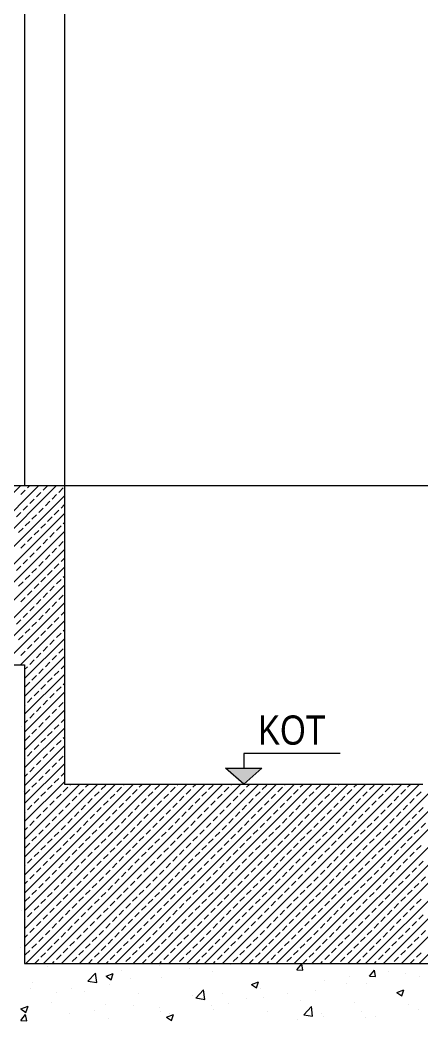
# Model space of a CAD drawing. Header units: millimetres. Extents: x 43168.9 to 43194.6, y -25545.1 to -25543.4.
# Drawn here: x 43182.2127 to 43182.2934, y -25544.8541 to -25544.653 of the extents above; entities that cross this region are included whole.
import ezdxf
from ezdxf.enums import TextEntityAlignment as Align

# ---------------------------------------------------------------- set-up
doc = ezdxf.new("R2010")
doc.units = ezdxf.units.MM
doc.header["$LTSCALE"] = 200
doc.linetypes.add('kesit_$0$HIDDEN2', pattern=[0.1875, 0.125, -0.0625])
for name, color, linetype in [('duv_sgh', 4, 'Continuous'), ('kesit_$0$izd-alt_sgh', 8, 'kesit_$0$HIDDEN2'), ('kolon-b.a_sgh', 6, 'Continuous'), ('tarama-betonarme_sgh', 223, 'Continuous'), ('tarama-zemin_sgh', 197, 'Continuous')]:
    doc.layers.add(name, color=color, linetype=linetype)
doc.styles.add('kesit_$0$text2', font='arial.ttf')

msp = doc.modelspace()

# ---------------------------------------------------------------- hatches: boundary and pattern name
msp.add_hatch(color=256).paths.add_polyline_path([(43182.26131, -25544.80332), (43182.25396, -25544.80332), (43182.25764, -25544.80656)])

# ---------------------------------------------------------------- linework, layer by layer
at = {"color": 0, "linetype": 'ByBlock'}
for p, q in [((43182.27704, -25544.80038), (43182.25764, -25544.80038)), ((43182.25764, -25544.80038), (43182.25764, -25544.80332))]:
    msp.add_line(p, q, dxfattribs=at)
for p, q in [((43182.25396, -25544.80332), (43182.26131, -25544.80332)), ((43182.25764, -25544.80656), (43182.25396, -25544.80332)), ((43182.26131, -25544.80332), (43182.25764, -25544.80656))]:
    msp.add_line(p, q)
at = {"layer": 'duv_sgh'}
for p, q in [((43182.21364, -25543.72656), (43182.21364, -25544.74656)), ((43182.21364, -25543.72656), (43182.21364, -25544.74656)), ((43182.22164, -25543.73456), (43182.22164, -25544.74656))]:
    msp.add_line(p, q, dxfattribs=at)
at = {"layer": 'kesit_$0$izd-alt_sgh'}
msp.add_line((43181.05362, -25544.74656), (43183.01231, -25544.74656), dxfattribs=at)
at = {"layer": 'kolon-b.a_sgh'}
for p, q in [((43181.82564, -25544.74656), (43182.21364, -25544.74656)), ((43182.22164, -25544.74656), (43182.22164, -25544.80656)), ((43181.82564, -25544.78256), (43182.21364, -25544.78256)), ((43182.21364, -25544.78256), (43182.21364, -25544.84256)), ((43182.22164, -25544.80656), (43182.29364, -25544.80656)), ((43182.21364, -25544.84256), (43182.30164, -25544.84256))]:
    msp.add_line(p, q, dxfattribs=at)
at = {"layer": 'tarama-betonarme_sgh'}
for p, q in [((43182.17688, -25544.78256), (43182.21288, -25544.74656)), ((43182.18048, -25544.78256), (43182.21648, -25544.74656)), ((43182.18407, -25544.78256), (43182.22007, -25544.74656)), ((43182.21288, -25544.74836), (43182.21377, -25544.74747)), ((43182.21422, -25544.74702), (43182.21468, -25544.74656)), ((43182.21737, -25544.74747), (43182.21826, -25544.74657)), ((43182.22051, -25544.74792), (43182.22141, -25544.74702)), ((43182.18766, -25544.78256), (43182.22164, -25544.74858)), ((43182.21467, -25544.75016), (43182.21557, -25544.74926)), ((43182.21602, -25544.74881), (43182.21692, -25544.74792)), ((43182.21781, -25544.75061), (43182.21871, -25544.74971)), ((43182.21916, -25544.74926), (43182.22006, -25544.74836)), ((43182.21332, -25544.75151), (43182.21422, -25544.75061)), ((43182.21647, -25544.75196), (43182.21737, -25544.75106)), ((43182.21961, -25544.75241), (43182.22051, -25544.75151)), ((43182.22096, -25544.75106), (43182.22164, -25544.75038)), ((43182.19125, -25544.78256), (43182.22164, -25544.75217)), ((43182.21198, -25544.75285), (43182.21288, -25544.75196)), ((43182.21377, -25544.75465), (43182.21467, -25544.75375)), ((43182.21512, -25544.7533), (43182.21602, -25544.75241)), ((43182.21826, -25544.75375), (43182.21916, -25544.75285)), ((43182.19484, -25544.78256), (43182.22164, -25544.75577)), ((43182.21243, -25544.756), (43182.21332, -25544.7551)), ((43182.21557, -25544.75645), (43182.21647, -25544.75555)), ((43182.21692, -25544.7551), (43182.21781, -25544.7542)), ((43182.22006, -25544.75555), (43182.22096, -25544.75465)), ((43182.22141, -25544.7542), (43182.22164, -25544.75397)), ((43182.21422, -25544.75779), (43182.21512, -25544.7569)), ((43182.21737, -25544.75824), (43182.21826, -25544.75734)), ((43182.21871, -25544.7569), (43182.21961, -25544.756)), ((43182.22051, -25544.75869), (43182.22141, -25544.75779)), ((43182.19844, -25544.78256), (43182.22164, -25544.75936)), ((43182.21288, -25544.75914), (43182.21377, -25544.75824)), ((43182.21602, -25544.75959), (43182.21692, -25544.75869)), ((43182.21916, -25544.76004), (43182.22006, -25544.75914)), ((43182.21332, -25544.76228), (43182.21422, -25544.76139)), ((43182.21467, -25544.76094), (43182.21557, -25544.76004)), ((43182.21647, -25544.76273), (43182.21737, -25544.76183)), ((43182.21781, -25544.76139), (43182.21871, -25544.76049)), ((43182.22096, -25544.76183), (43182.22164, -25544.76115)), ((43182.20203, -25544.78256), (43182.22164, -25544.76295)), ((43182.21198, -25544.76363), (43182.21288, -25544.76273)), ((43182.21512, -25544.76408), (43182.21602, -25544.76318)), ((43182.21826, -25544.76453), (43182.21916, -25544.76363)), ((43182.21961, -25544.76318), (43182.22051, -25544.76228)), ((43182.21243, -25544.76677), (43182.21332, -25544.76588)), ((43182.21377, -25544.76543), (43182.21467, -25544.76453)), ((43182.21692, -25544.76588), (43182.21781, -25544.76498)), ((43182.22006, -25544.76632), (43182.22096, -25544.76543)), ((43182.22141, -25544.76498), (43182.22164, -25544.76475)), ((43182.20562, -25544.78256), (43182.22164, -25544.76654)), ((43182.21422, -25544.76857), (43182.21512, -25544.76767)), ((43182.21557, -25544.76722), (43182.21647, -25544.76632)), ((43182.21871, -25544.76767), (43182.21961, -25544.76677)), ((43182.21288, -25544.76992), (43182.21377, -25544.76902)), ((43182.21602, -25544.77037), (43182.21692, -25544.76947)), ((43182.21737, -25544.76902), (43182.21826, -25544.76812)), ((43182.21916, -25544.77081), (43182.22006, -25544.76992)), ((43182.22051, -25544.76947), (43182.22141, -25544.76857)), ((43182.20921, -25544.78256), (43182.22164, -25544.77013)), ((43182.21467, -25544.77171), (43182.21557, -25544.77081)), ((43182.21781, -25544.77216), (43182.21871, -25544.77126)), ((43182.22096, -25544.77261), (43182.22164, -25544.77193)), ((43182.21198, -25544.77441), (43182.21288, -25544.77351)), ((43182.21281, -25544.78256), (43182.22164, -25544.77373)), ((43182.21332, -25544.77306), (43182.21422, -25544.77216)), ((43182.21512, -25544.77486), (43182.21602, -25544.77396)), ((43182.21647, -25544.77351), (43182.21737, -25544.77261)), ((43182.21961, -25544.77396), (43182.22051, -25544.77306)), ((43182.21377, -25544.7762), (43182.21467, -25544.7753)), ((43182.21692, -25544.77665), (43182.21781, -25544.77575)), ((43182.21826, -25544.7753), (43182.21916, -25544.77441)), ((43182.22141, -25544.77575), (43182.22164, -25544.77552)), ((43182.21243, -25544.77755), (43182.21332, -25544.77665)), ((43182.21364, -25544.78532), (43182.22164, -25544.77732)), ((43182.21557, -25544.778), (43182.21647, -25544.7771)), ((43182.21871, -25544.77845), (43182.21961, -25544.77755)), ((43182.22006, -25544.7771), (43182.22096, -25544.7762)), ((43182.21288, -25544.78069), (43182.21377, -25544.7798)), ((43182.21422, -25544.77935), (43182.21512, -25544.77845)), ((43182.21737, -25544.7798), (43182.21826, -25544.7789)), ((43182.22051, -25544.78024), (43182.22141, -25544.77935)), ((43182.21364, -25544.78891), (43182.22164, -25544.78091)), ((43182.21467, -25544.78249), (43182.21557, -25544.78159)), ((43182.21602, -25544.78114), (43182.21692, -25544.78024)), ((43182.21781, -25544.78294), (43182.21871, -25544.78204)), ((43182.21916, -25544.78159), (43182.22006, -25544.78069)), ((43182.21364, -25544.78352), (43182.21422, -25544.78294)), ((43182.21647, -25544.78429), (43182.21737, -25544.78339)), ((43182.21961, -25544.78473), (43182.22051, -25544.78384)), ((43182.22096, -25544.78339), (43182.22164, -25544.78271)), ((43182.21364, -25544.7925), (43182.22164, -25544.7845)), ((43182.21377, -25544.78698), (43182.21467, -25544.78608)), ((43182.21512, -25544.78563), (43182.21602, -25544.78473)), ((43182.21826, -25544.78608), (43182.21916, -25544.78518)), ((43182.21364, -25544.79609), (43182.22164, -25544.78809)), ((43182.21557, -25544.78878), (43182.21647, -25544.78788)), ((43182.21692, -25544.78743), (43182.21781, -25544.78653)), ((43182.22006, -25544.78788), (43182.22096, -25544.78698)), ((43182.22141, -25544.78653), (43182.22164, -25544.7863)), ((43182.21422, -25544.79012), (43182.21512, -25544.78922)), ((43182.21737, -25544.79057), (43182.21826, -25544.78967)), ((43182.21871, -25544.78922), (43182.21961, -25544.78833)), ((43182.22051, -25544.79102), (43182.22141, -25544.79012)), ((43182.21364, -25544.79071), (43182.21377, -25544.79057)), ((43182.21364, -25544.79969), (43182.22164, -25544.79169)), ((43182.21602, -25544.79192), (43182.21692, -25544.79102)), ((43182.21916, -25544.79237), (43182.22006, -25544.79147)), ((43182.21364, -25544.7943), (43182.21422, -25544.79371)), ((43182.21467, -25544.79327), (43182.21557, -25544.79237)), ((43182.21647, -25544.79506), (43182.21737, -25544.79416)), ((43182.21781, -25544.79371), (43182.21871, -25544.79282)), ((43182.22096, -25544.79416), (43182.22164, -25544.79348)), ((43182.21364, -25544.80328), (43182.22164, -25544.79528)), ((43182.21512, -25544.79641), (43182.21602, -25544.79551)), ((43182.21826, -25544.79686), (43182.21916, -25544.79596)), ((43182.21961, -25544.79551), (43182.22051, -25544.79461)), ((43182.21377, -25544.79776), (43182.21467, -25544.79686)), ((43182.21692, -25544.7982), (43182.21781, -25544.79731)), ((43182.22006, -25544.79865), (43182.22096, -25544.79776)), ((43182.22141, -25544.79731), (43182.22164, -25544.79708)), ((43182.21364, -25544.80687), (43182.22164, -25544.79887)), ((43182.21422, -25544.8009), (43182.21512, -25544.8)), ((43182.21557, -25544.79955), (43182.21647, -25544.79865)), ((43182.21871, -25544.8), (43182.21961, -25544.7991)), ((43182.21364, -25544.80148), (43182.21377, -25544.80135)), ((43182.21602, -25544.80269), (43182.21692, -25544.8018)), ((43182.21737, -25544.80135), (43182.21826, -25544.80045)), ((43182.22051, -25544.8018), (43182.22141, -25544.8009)), ((43182.26057, -25544.84256), (43182.30164, -25544.80149)), ((43182.21364, -25544.81046), (43182.22164, -25544.80246)), ((43182.21467, -25544.80404), (43182.21557, -25544.80314)), ((43182.21781, -25544.80449), (43182.21871, -25544.80359)), ((43182.21916, -25544.80314), (43182.22006, -25544.80225)), ((43182.21364, -25544.80508), (43182.21422, -25544.80449)), ((43182.21364, -25544.81406), (43182.22164, -25544.80606)), ((43182.21647, -25544.80584), (43182.21737, -25544.80494)), ((43182.21961, -25544.80629), (43182.22051, -25544.80539)), ((43182.22096, -25544.80494), (43182.22164, -25544.80426)), ((43182.26416, -25544.84256), (43182.30164, -25544.80508)), ((43182.21364, -25544.81765), (43182.22473, -25544.80656)), ((43182.21364, -25544.82124), (43182.22832, -25544.80656)), ((43182.21364, -25544.82483), (43182.23191, -25544.80656)), ((43182.21364, -25544.82842), (43182.2355, -25544.80656)), ((43182.21364, -25544.83202), (43182.23909, -25544.80656)), ((43182.21364, -25544.83561), (43182.24269, -25544.80656)), ((43182.21364, -25544.8392), (43182.24628, -25544.80656)), ((43182.21377, -25544.80853), (43182.21467, -25544.80763)), ((43182.21387, -25544.84256), (43182.24987, -25544.80656)), ((43182.21512, -25544.80718), (43182.21602, -25544.80629)), ((43182.21692, -25544.80898), (43182.21781, -25544.80808)), ((43182.21746, -25544.84256), (43182.25346, -25544.80656)), ((43182.21826, -25544.80763), (43182.21916, -25544.80674)), ((43182.22106, -25544.84256), (43182.25706, -25544.80656)), ((43182.22141, -25544.80808), (43182.2223, -25544.80718)), ((43182.22275, -25544.80674), (43182.22293, -25544.80656)), ((43182.22455, -25544.80853), (43182.22545, -25544.80763)), ((43182.22465, -25544.84256), (43182.26065, -25544.80656)), ((43182.2259, -25544.80718), (43182.22652, -25544.80656)), ((43182.22769, -25544.80898), (43182.22859, -25544.80808)), ((43182.22824, -25544.84256), (43182.26424, -25544.80656)), ((43182.22904, -25544.80763), (43182.22994, -25544.80674)), ((43182.23183, -25544.84256), (43182.26783, -25544.80656)), ((43182.23218, -25544.80808), (43182.23308, -25544.80718)), ((43182.23353, -25544.80674), (43182.23371, -25544.80656)), ((43182.23533, -25544.80853), (43182.23622, -25544.80763)), ((43182.23542, -25544.84256), (43182.27142, -25544.80656)), ((43182.23667, -25544.80718), (43182.2373, -25544.80656)), ((43182.23847, -25544.80898), (43182.23937, -25544.80808)), ((43182.23902, -25544.84256), (43182.27502, -25544.80656)), ((43182.23982, -25544.80763), (43182.24071, -25544.80674)), ((43182.24261, -25544.84256), (43182.27861, -25544.80656)), ((43182.24296, -25544.80808), (43182.24386, -25544.80718)), ((43182.24431, -25544.80674), (43182.24448, -25544.80656)), ((43182.2461, -25544.80853), (43182.247, -25544.80763)), ((43182.2462, -25544.84256), (43182.2822, -25544.80656)), ((43182.24745, -25544.80718), (43182.24807, -25544.80656)), ((43182.24925, -25544.80898), (43182.25014, -25544.80808)), ((43182.24979, -25544.84256), (43182.28579, -25544.80656)), ((43182.25059, -25544.80763), (43182.25149, -25544.80674)), ((43182.25338, -25544.84256), (43182.28938, -25544.80656)), ((43182.25374, -25544.80808), (43182.25463, -25544.80718)), ((43182.25508, -25544.80674), (43182.25526, -25544.80656)), ((43182.25688, -25544.80853), (43182.25778, -25544.80763)), ((43182.25698, -25544.84256), (43182.29298, -25544.80656)), ((43182.25823, -25544.80718), (43182.25885, -25544.80656)), ((43182.26002, -25544.80898), (43182.26092, -25544.80808)), ((43182.26137, -25544.80763), (43182.26227, -25544.80674)), ((43182.26451, -25544.80808), (43182.26541, -25544.80718)), ((43182.26586, -25544.80674), (43182.26604, -25544.80656)), ((43182.26765, -25544.80853), (43182.26855, -25544.80763)), ((43182.269, -25544.80718), (43182.26963, -25544.80656)), ((43182.2708, -25544.80898), (43182.2717, -25544.80808)), ((43182.27214, -25544.80763), (43182.27304, -25544.80674)), ((43182.27529, -25544.80808), (43182.27619, -25544.80718)), ((43182.27663, -25544.80674), (43182.27681, -25544.80656)), ((43182.27843, -25544.80853), (43182.27933, -25544.80763)), ((43182.27978, -25544.80718), (43182.2804, -25544.80656)), ((43182.28157, -25544.80898), (43182.28247, -25544.80808)), ((43182.28292, -25544.80763), (43182.28382, -25544.80674)), ((43182.28606, -25544.80808), (43182.28696, -25544.80718)), ((43182.28741, -25544.80674), (43182.28759, -25544.80656)), ((43182.28921, -25544.80853), (43182.29011, -25544.80763)), ((43182.29055, -25544.80718), (43182.29118, -25544.80656)), ((43182.29235, -25544.80898), (43182.29325, -25544.80808)), ((43182.21557, -25544.81033), (43182.21647, -25544.80943)), ((43182.21871, -25544.81078), (43182.21961, -25544.80988)), ((43182.22006, -25544.80943), (43182.22096, -25544.80853)), ((43182.2232, -25544.80988), (43182.2241, -25544.80898)), ((43182.22635, -25544.81033), (43182.22724, -25544.80943)), ((43182.22949, -25544.81078), (43182.23039, -25544.80988)), ((43182.23084, -25544.80943), (43182.23173, -25544.80853)), ((43182.23398, -25544.80988), (43182.23488, -25544.80898)), ((43182.23712, -25544.81033), (43182.23802, -25544.80943)), ((43182.24026, -25544.81078), (43182.24116, -25544.80988)), ((43182.24161, -25544.80943), (43182.24251, -25544.80853)), ((43182.24476, -25544.80988), (43182.24565, -25544.80898)), ((43182.2479, -25544.81033), (43182.2488, -25544.80943)), ((43182.25104, -25544.81078), (43182.25194, -25544.80988)), ((43182.25239, -25544.80943), (43182.25329, -25544.80853)), ((43182.25553, -25544.80988), (43182.25643, -25544.80898)), ((43182.25867, -25544.81033), (43182.25957, -25544.80943)), ((43182.26182, -25544.81078), (43182.26272, -25544.80988)), ((43182.26316, -25544.80943), (43182.26406, -25544.80853)), ((43182.26631, -25544.80988), (43182.26721, -25544.80898)), ((43182.26775, -25544.84256), (43182.30164, -25544.80867)), ((43182.26945, -25544.81033), (43182.27035, -25544.80943)), ((43182.27259, -25544.81078), (43182.27349, -25544.80988)), ((43182.27394, -25544.80943), (43182.27484, -25544.80853)), ((43182.27708, -25544.80988), (43182.27798, -25544.80898)), ((43182.28023, -25544.81033), (43182.28113, -25544.80943)), ((43182.28337, -25544.81078), (43182.28427, -25544.80988)), ((43182.28472, -25544.80943), (43182.28562, -25544.80853)), ((43182.28786, -25544.80988), (43182.28876, -25544.80898)), ((43182.291, -25544.81033), (43182.2919, -25544.80943)), ((43182.21364, -25544.81226), (43182.21377, -25544.81212)), ((43182.21422, -25544.81167), (43182.21512, -25544.81078)), ((43182.21737, -25544.81212), (43182.21826, -25544.81123)), ((43182.22051, -25544.81257), (43182.22141, -25544.81167)), ((43182.22186, -25544.81123), (43182.22275, -25544.81033)), ((43182.22365, -25544.81302), (43182.22455, -25544.81212)), ((43182.225, -25544.81167), (43182.2259, -25544.81078)), ((43182.22814, -25544.81212), (43182.22904, -25544.81123)), ((43182.23128, -25544.81257), (43182.23218, -25544.81167)), ((43182.23263, -25544.81123), (43182.23353, -25544.81033)), ((43182.23443, -25544.81302), (43182.23533, -25544.81212)), ((43182.23577, -25544.81167), (43182.23667, -25544.81078)), ((43182.23892, -25544.81212), (43182.23982, -25544.81123)), ((43182.24206, -25544.81257), (43182.24296, -25544.81167)), ((43182.24341, -25544.81123), (43182.24431, -25544.81033)), ((43182.2452, -25544.81302), (43182.2461, -25544.81212)), ((43182.24655, -25544.81167), (43182.24745, -25544.81078)), ((43182.24969, -25544.81212), (43182.25059, -25544.81123)), ((43182.25284, -25544.81257), (43182.25374, -25544.81167)), ((43182.25418, -25544.81123), (43182.25508, -25544.81033)), ((43182.25598, -25544.81302), (43182.25688, -25544.81212)), ((43182.25733, -25544.81167), (43182.25823, -25544.81078)), ((43182.26047, -25544.81212), (43182.26137, -25544.81123)), ((43182.26361, -25544.81257), (43182.26451, -25544.81167)), ((43182.26496, -25544.81123), (43182.26586, -25544.81033)), ((43182.26676, -25544.81302), (43182.26765, -25544.81212)), ((43182.2681, -25544.81167), (43182.269, -25544.81078)), ((43182.27125, -25544.81212), (43182.27214, -25544.81123)), ((43182.27134, -25544.84256), (43182.30164, -25544.81227)), ((43182.27439, -25544.81257), (43182.27529, -25544.81167)), ((43182.27574, -25544.81123), (43182.27663, -25544.81033)), ((43182.27753, -25544.81302), (43182.27843, -25544.81212)), ((43182.27888, -25544.81167), (43182.27978, -25544.81078)), ((43182.28202, -25544.81212), (43182.28292, -25544.81123)), ((43182.28517, -25544.81257), (43182.28606, -25544.81167)), ((43182.28651, -25544.81123), (43182.28741, -25544.81033)), ((43182.28831, -25544.81302), (43182.28921, -25544.81212)), ((43182.28966, -25544.81167), (43182.29055, -25544.81078)), ((43182.2928, -25544.81212), (43182.2937, -25544.81123)), ((43182.21467, -25544.81482), (43182.21557, -25544.81392)), ((43182.21602, -25544.81347), (43182.21692, -25544.81257)), ((43182.21916, -25544.81392), (43182.22006, -25544.81302)), ((43182.2223, -25544.81437), (43182.2232, -25544.81347)), ((43182.22545, -25544.81482), (43182.22635, -25544.81392)), ((43182.22679, -25544.81347), (43182.22769, -25544.81257)), ((43182.22994, -25544.81392), (43182.23084, -25544.81302)), ((43182.23308, -25544.81437), (43182.23398, -25544.81347)), ((43182.23622, -25544.81482), (43182.23712, -25544.81392)), ((43182.23757, -25544.81347), (43182.23847, -25544.81257)), ((43182.24071, -25544.81392), (43182.24161, -25544.81302)), ((43182.24386, -25544.81437), (43182.24476, -25544.81347)), ((43182.247, -25544.81482), (43182.2479, -25544.81392)), ((43182.24835, -25544.81347), (43182.24925, -25544.81257)), ((43182.25149, -25544.81392), (43182.25239, -25544.81302)), ((43182.25463, -25544.81437), (43182.25553, -25544.81347)), ((43182.25778, -25544.81482), (43182.25867, -25544.81392)), ((43182.25912, -25544.81347), (43182.26002, -25544.81257)), ((43182.26227, -25544.81392), (43182.26316, -25544.81302)), ((43182.26541, -25544.81437), (43182.26631, -25544.81347)), ((43182.26855, -25544.81482), (43182.26945, -25544.81392)), ((43182.2699, -25544.81347), (43182.2708, -25544.81257)), ((43182.27304, -25544.81392), (43182.27394, -25544.81302)), ((43182.27619, -25544.81437), (43182.27708, -25544.81347)), ((43182.27933, -25544.81482), (43182.28023, -25544.81392)), ((43182.28068, -25544.81347), (43182.28157, -25544.81257)), ((43182.28382, -25544.81392), (43182.28472, -25544.81302)), ((43182.28696, -25544.81437), (43182.28786, -25544.81347)), ((43182.29011, -25544.81482), (43182.291, -25544.81392)), ((43182.29145, -25544.81347), (43182.29235, -25544.81257)), ((43182.21364, -25544.81585), (43182.21422, -25544.81527)), ((43182.21647, -25544.81661), (43182.21737, -25544.81572)), ((43182.21781, -25544.81527), (43182.21871, -25544.81437)), ((43182.21961, -25544.81706), (43182.22051, -25544.81617)), ((43182.22096, -25544.81572), (43182.22186, -25544.81482)), ((43182.2241, -25544.81617), (43182.225, -25544.81527)), ((43182.22724, -25544.81661), (43182.22814, -25544.81572)), ((43182.22859, -25544.81527), (43182.22949, -25544.81437)), ((43182.23039, -25544.81706), (43182.23128, -25544.81617)), ((43182.23173, -25544.81572), (43182.23263, -25544.81482)), ((43182.23488, -25544.81617), (43182.23577, -25544.81527)), ((43182.23802, -25544.81661), (43182.23892, -25544.81572)), ((43182.23937, -25544.81527), (43182.24026, -25544.81437)), ((43182.24116, -25544.81706), (43182.24206, -25544.81617)), ((43182.24251, -25544.81572), (43182.24341, -25544.81482)), ((43182.24565, -25544.81617), (43182.24655, -25544.81527)), ((43182.2488, -25544.81661), (43182.24969, -25544.81572)), ((43182.25014, -25544.81527), (43182.25104, -25544.81437)), ((43182.25194, -25544.81706), (43182.25284, -25544.81617)), ((43182.25329, -25544.81572), (43182.25418, -25544.81482)), ((43182.25643, -25544.81617), (43182.25733, -25544.81527)), ((43182.25957, -25544.81661), (43182.26047, -25544.81572)), ((43182.26092, -25544.81527), (43182.26182, -25544.81437)), ((43182.26272, -25544.81706), (43182.26361, -25544.81617)), ((43182.26406, -25544.81572), (43182.26496, -25544.81482)), ((43182.26721, -25544.81617), (43182.2681, -25544.81527)), ((43182.27035, -25544.81661), (43182.27125, -25544.81572)), ((43182.2717, -25544.81527), (43182.27259, -25544.81437)), ((43182.27349, -25544.81706), (43182.27439, -25544.81617)), ((43182.27484, -25544.81572), (43182.27574, -25544.81482)), ((43182.27494, -25544.84256), (43182.30164, -25544.81586)), ((43182.27798, -25544.81617), (43182.27888, -25544.81527)), ((43182.28113, -25544.81661), (43182.28202, -25544.81572)), ((43182.28247, -25544.81527), (43182.28337, -25544.81437)), ((43182.28427, -25544.81706), (43182.28517, -25544.81617)), ((43182.28562, -25544.81572), (43182.28651, -25544.81482)), ((43182.28876, -25544.81617), (43182.28966, -25544.81527)), ((43182.2919, -25544.81661), (43182.2928, -25544.81572)), ((43182.29325, -25544.81527), (43182.29415, -25544.81437)), ((43182.21512, -25544.81796), (43182.21602, -25544.81706)), ((43182.21826, -25544.81841), (43182.21916, -25544.81751)), ((43182.22141, -25544.81886), (43182.2223, -25544.81796)), ((43182.22275, -25544.81751), (43182.22365, -25544.81661)), ((43182.2259, -25544.81796), (43182.22679, -25544.81706)), ((43182.22904, -25544.81841), (43182.22994, -25544.81751)), ((43182.23218, -25544.81886), (43182.23308, -25544.81796)), ((43182.23353, -25544.81751), (43182.23443, -25544.81661)), ((43182.23667, -25544.81796), (43182.23757, -25544.81706)), ((43182.23982, -25544.81841), (43182.24071, -25544.81751)), ((43182.24296, -25544.81886), (43182.24386, -25544.81796)), ((43182.24431, -25544.81751), (43182.2452, -25544.81661)), ((43182.24745, -25544.81796), (43182.24835, -25544.81706)), ((43182.25059, -25544.81841), (43182.25149, -25544.81751)), ((43182.25374, -25544.81886), (43182.25463, -25544.81796)), ((43182.25508, -25544.81751), (43182.25598, -25544.81661)), ((43182.25823, -25544.81796), (43182.25912, -25544.81706)), ((43182.26137, -25544.81841), (43182.26227, -25544.81751)), ((43182.26451, -25544.81886), (43182.26541, -25544.81796)), ((43182.26586, -25544.81751), (43182.26676, -25544.81661)), ((43182.269, -25544.81796), (43182.2699, -25544.81706)), ((43182.27214, -25544.81841), (43182.27304, -25544.81751)), ((43182.27529, -25544.81886), (43182.27619, -25544.81796)), ((43182.27663, -25544.81751), (43182.27753, -25544.81661)), ((43182.27978, -25544.81796), (43182.28068, -25544.81706)), ((43182.28292, -25544.81841), (43182.28382, -25544.81751)), ((43182.28606, -25544.81886), (43182.28696, -25544.81796)), ((43182.28741, -25544.81751), (43182.28831, -25544.81661)), ((43182.29055, -25544.81796), (43182.29145, -25544.81706)), ((43182.21377, -25544.81931), (43182.21467, -25544.81841)), ((43182.21557, -25544.8211), (43182.21647, -25544.82021)), ((43182.21692, -25544.81976), (43182.21781, -25544.81886)), ((43182.22006, -25544.82021), (43182.22096, -25544.81931)), ((43182.2232, -25544.82066), (43182.2241, -25544.81976)), ((43182.22455, -25544.81931), (43182.22545, -25544.81841)), ((43182.22635, -25544.8211), (43182.22724, -25544.82021)), ((43182.22769, -25544.81976), (43182.22859, -25544.81886)), ((43182.23084, -25544.82021), (43182.23173, -25544.81931)), ((43182.23398, -25544.82066), (43182.23488, -25544.81976)), ((43182.23533, -25544.81931), (43182.23622, -25544.81841)), ((43182.23712, -25544.8211), (43182.23802, -25544.82021)), ((43182.23847, -25544.81976), (43182.23937, -25544.81886)), ((43182.24161, -25544.82021), (43182.24251, -25544.81931)), ((43182.24476, -25544.82066), (43182.24565, -25544.81976)), ((43182.2461, -25544.81931), (43182.247, -25544.81841)), ((43182.2479, -25544.8211), (43182.2488, -25544.82021)), ((43182.24925, -25544.81976), (43182.25014, -25544.81886)), ((43182.25239, -25544.82021), (43182.25329, -25544.81931)), ((43182.25553, -25544.82066), (43182.25643, -25544.81976)), ((43182.25688, -25544.81931), (43182.25778, -25544.81841)), ((43182.25867, -25544.8211), (43182.25957, -25544.82021)), ((43182.26002, -25544.81976), (43182.26092, -25544.81886)), ((43182.26316, -25544.82021), (43182.26406, -25544.81931)), ((43182.26631, -25544.82066), (43182.26721, -25544.81976)), ((43182.26765, -25544.81931), (43182.26855, -25544.81841)), ((43182.26945, -25544.8211), (43182.27035, -25544.82021)), ((43182.2708, -25544.81976), (43182.2717, -25544.81886)), ((43182.27394, -25544.82021), (43182.27484, -25544.81931)), ((43182.27708, -25544.82066), (43182.27798, -25544.81976)), ((43182.27843, -25544.81931), (43182.27933, -25544.81841)), ((43182.27853, -25544.84256), (43182.30164, -25544.81945)), ((43182.28023, -25544.8211), (43182.28113, -25544.82021)), ((43182.28157, -25544.81976), (43182.28247, -25544.81886)), ((43182.28472, -25544.82021), (43182.28562, -25544.81931)), ((43182.28786, -25544.82066), (43182.28876, -25544.81976)), ((43182.28921, -25544.81931), (43182.29011, -25544.81841)), ((43182.291, -25544.8211), (43182.2919, -25544.82021)), ((43182.29235, -25544.81976), (43182.29325, -25544.81886)), ((43182.21422, -25544.82245), (43182.21512, -25544.82155)), ((43182.21737, -25544.8229), (43182.21826, -25544.822)), ((43182.21871, -25544.82155), (43182.21961, -25544.82066)), ((43182.22186, -25544.822), (43182.22275, -25544.8211)), ((43182.225, -25544.82245), (43182.2259, -25544.82155)), ((43182.22814, -25544.8229), (43182.22904, -25544.822)), ((43182.22949, -25544.82155), (43182.23039, -25544.82066)), ((43182.23263, -25544.822), (43182.23353, -25544.8211)), ((43182.23577, -25544.82245), (43182.23667, -25544.82155)), ((43182.23892, -25544.8229), (43182.23982, -25544.822)), ((43182.24026, -25544.82155), (43182.24116, -25544.82066)), ((43182.24341, -25544.822), (43182.24431, -25544.8211)), ((43182.24655, -25544.82245), (43182.24745, -25544.82155)), ((43182.24969, -25544.8229), (43182.25059, -25544.822)), ((43182.25104, -25544.82155), (43182.25194, -25544.82066)), ((43182.25418, -25544.822), (43182.25508, -25544.8211)), ((43182.25733, -25544.82245), (43182.25823, -25544.82155)), ((43182.26047, -25544.8229), (43182.26137, -25544.822)), ((43182.26182, -25544.82155), (43182.26272, -25544.82066)), ((43182.26496, -25544.822), (43182.26586, -25544.8211)), ((43182.2681, -25544.82245), (43182.269, -25544.82155)), ((43182.27125, -25544.8229), (43182.27214, -25544.822)), ((43182.27259, -25544.82155), (43182.27349, -25544.82066)), ((43182.27574, -25544.822), (43182.27663, -25544.8211)), ((43182.27888, -25544.82245), (43182.27978, -25544.82155)), ((43182.28202, -25544.8229), (43182.28292, -25544.822)), ((43182.28337, -25544.82155), (43182.28427, -25544.82066)), ((43182.28651, -25544.822), (43182.28741, -25544.8211)), ((43182.28966, -25544.82245), (43182.29055, -25544.82155)), ((43182.2928, -25544.8229), (43182.2937, -25544.822)), ((43182.21364, -25544.82304), (43182.21377, -25544.8229)), ((43182.21602, -25544.82425), (43182.21692, -25544.82335)), ((43182.21916, -25544.8247), (43182.22006, -25544.8238)), ((43182.22051, -25544.82335), (43182.22141, -25544.82245)), ((43182.2223, -25544.82515), (43182.2232, -25544.82425)), ((43182.22365, -25544.8238), (43182.22455, -25544.8229)), ((43182.22679, -25544.82425), (43182.22769, -25544.82335)), ((43182.22994, -25544.8247), (43182.23084, -25544.8238)), ((43182.23128, -25544.82335), (43182.23218, -25544.82245)), ((43182.23308, -25544.82515), (43182.23398, -25544.82425)), ((43182.23443, -25544.8238), (43182.23533, -25544.8229)), ((43182.23757, -25544.82425), (43182.23847, -25544.82335)), ((43182.24071, -25544.8247), (43182.24161, -25544.8238)), ((43182.24206, -25544.82335), (43182.24296, -25544.82245)), ((43182.24386, -25544.82515), (43182.24476, -25544.82425)), ((43182.2452, -25544.8238), (43182.2461, -25544.8229)), ((43182.24835, -25544.82425), (43182.24925, -25544.82335)), ((43182.25149, -25544.8247), (43182.25239, -25544.8238)), ((43182.25284, -25544.82335), (43182.25374, -25544.82245)), ((43182.25463, -25544.82515), (43182.25553, -25544.82425)), ((43182.25598, -25544.8238), (43182.25688, -25544.8229)), ((43182.25912, -25544.82425), (43182.26002, -25544.82335)), ((43182.26227, -25544.8247), (43182.26316, -25544.8238)), ((43182.26361, -25544.82335), (43182.26451, -25544.82245)), ((43182.26541, -25544.82515), (43182.26631, -25544.82425)), ((43182.26676, -25544.8238), (43182.26765, -25544.8229)), ((43182.2699, -25544.82425), (43182.2708, -25544.82335)), ((43182.27304, -25544.8247), (43182.27394, -25544.8238)), ((43182.27439, -25544.82335), (43182.27529, -25544.82245)), ((43182.27619, -25544.82515), (43182.27708, -25544.82425)), ((43182.27753, -25544.8238), (43182.27843, -25544.8229)), ((43182.28068, -25544.82425), (43182.28157, -25544.82335)), ((43182.28212, -25544.84256), (43182.30164, -25544.82304)), ((43182.28382, -25544.8247), (43182.28472, -25544.8238)), ((43182.28517, -25544.82335), (43182.28606, -25544.82245)), ((43182.28696, -25544.82515), (43182.28786, -25544.82425)), ((43182.28831, -25544.8238), (43182.28921, -25544.8229)), ((43182.29145, -25544.82425), (43182.29235, -25544.82335)), ((43182.21364, -25544.82663), (43182.21422, -25544.82604)), ((43182.21467, -25544.82559), (43182.21557, -25544.8247)), ((43182.21781, -25544.82604), (43182.21871, -25544.82515)), ((43182.22096, -25544.82649), (43182.22186, -25544.82559)), ((43182.2241, -25544.82694), (43182.225, -25544.82604)), ((43182.22545, -25544.82559), (43182.22635, -25544.8247)), ((43182.22859, -25544.82604), (43182.22949, -25544.82515)), ((43182.23173, -25544.82649), (43182.23263, -25544.82559)), ((43182.23488, -25544.82694), (43182.23577, -25544.82604)), ((43182.23622, -25544.82559), (43182.23712, -25544.8247)), ((43182.23937, -25544.82604), (43182.24026, -25544.82515)), ((43182.24251, -25544.82649), (43182.24341, -25544.82559)), ((43182.24565, -25544.82694), (43182.24655, -25544.82604)), ((43182.247, -25544.82559), (43182.2479, -25544.8247)), ((43182.25014, -25544.82604), (43182.25104, -25544.82515)), ((43182.25329, -25544.82649), (43182.25418, -25544.82559)), ((43182.25643, -25544.82694), (43182.25733, -25544.82604)), ((43182.25778, -25544.82559), (43182.25867, -25544.8247)), ((43182.26092, -25544.82604), (43182.26182, -25544.82515)), ((43182.26406, -25544.82649), (43182.26496, -25544.82559)), ((43182.26721, -25544.82694), (43182.2681, -25544.82604)), ((43182.26855, -25544.82559), (43182.26945, -25544.8247)), ((43182.2717, -25544.82604), (43182.27259, -25544.82515)), ((43182.27484, -25544.82649), (43182.27574, -25544.82559)), ((43182.27798, -25544.82694), (43182.27888, -25544.82604)), ((43182.27933, -25544.82559), (43182.28023, -25544.8247)), ((43182.28247, -25544.82604), (43182.28337, -25544.82515)), ((43182.28562, -25544.82649), (43182.28651, -25544.82559)), ((43182.28876, -25544.82694), (43182.28966, -25544.82604)), ((43182.29011, -25544.82559), (43182.291, -25544.8247)), ((43182.29325, -25544.82604), (43182.29415, -25544.82515)), ((43182.21512, -25544.82874), (43182.21602, -25544.82784)), ((43182.21647, -25544.82739), (43182.21737, -25544.82649)), ((43182.21826, -25544.82919), (43182.21916, -25544.82829)), ((43182.21961, -25544.82784), (43182.22051, -25544.82694)), ((43182.22275, -25544.82829), (43182.22365, -25544.82739)), ((43182.2259, -25544.82874), (43182.22679, -25544.82784)), ((43182.22724, -25544.82739), (43182.22814, -25544.82649)), ((43182.22904, -25544.82919), (43182.22994, -25544.82829)), ((43182.23039, -25544.82784), (43182.23128, -25544.82694)), ((43182.23353, -25544.82829), (43182.23443, -25544.82739)), ((43182.23667, -25544.82874), (43182.23757, -25544.82784)), ((43182.23802, -25544.82739), (43182.23892, -25544.82649)), ((43182.23982, -25544.82919), (43182.24071, -25544.82829)), ((43182.24116, -25544.82784), (43182.24206, -25544.82694)), ((43182.24431, -25544.82829), (43182.2452, -25544.82739)), ((43182.24745, -25544.82874), (43182.24835, -25544.82784)), ((43182.2488, -25544.82739), (43182.24969, -25544.82649)), ((43182.25059, -25544.82919), (43182.25149, -25544.82829)), ((43182.25194, -25544.82784), (43182.25284, -25544.82694)), ((43182.25508, -25544.82829), (43182.25598, -25544.82739)), ((43182.25823, -25544.82874), (43182.25912, -25544.82784)), ((43182.25957, -25544.82739), (43182.26047, -25544.82649)), ((43182.26137, -25544.82919), (43182.26227, -25544.82829)), ((43182.26272, -25544.82784), (43182.26361, -25544.82694)), ((43182.26586, -25544.82829), (43182.26676, -25544.82739)), ((43182.269, -25544.82874), (43182.2699, -25544.82784)), ((43182.27035, -25544.82739), (43182.27125, -25544.82649)), ((43182.27214, -25544.82919), (43182.27304, -25544.82829)), ((43182.27349, -25544.82784), (43182.27439, -25544.82694)), ((43182.27663, -25544.82829), (43182.27753, -25544.82739)), ((43182.27978, -25544.82874), (43182.28068, -25544.82784)), ((43182.28113, -25544.82739), (43182.28202, -25544.82649)), ((43182.28292, -25544.82919), (43182.28382, -25544.82829)), ((43182.28427, -25544.82784), (43182.28517, -25544.82694)), ((43182.28571, -25544.84256), (43182.30164, -25544.82663)), ((43182.28741, -25544.82829), (43182.28831, -25544.82739)), ((43182.29055, -25544.82874), (43182.29145, -25544.82784)), ((43182.2919, -25544.82739), (43182.2928, -25544.82649)), ((43182.21377, -25544.83008), (43182.21467, -25544.82919)), ((43182.21692, -25544.83053), (43182.21781, -25544.82964)), ((43182.22006, -25544.83098), (43182.22096, -25544.83008)), ((43182.22141, -25544.82964), (43182.2223, -25544.82874)), ((43182.22455, -25544.83008), (43182.22545, -25544.82919)), ((43182.22769, -25544.83053), (43182.22859, -25544.82964)), ((43182.23084, -25544.83098), (43182.23173, -25544.83008)), ((43182.23218, -25544.82964), (43182.23308, -25544.82874)), ((43182.23533, -25544.83008), (43182.23622, -25544.82919)), ((43182.23847, -25544.83053), (43182.23937, -25544.82964)), ((43182.24161, -25544.83098), (43182.24251, -25544.83008)), ((43182.24296, -25544.82964), (43182.24386, -25544.82874)), ((43182.2461, -25544.83008), (43182.247, -25544.82919)), ((43182.24925, -25544.83053), (43182.25014, -25544.82964)), ((43182.25239, -25544.83098), (43182.25329, -25544.83008)), ((43182.25374, -25544.82964), (43182.25463, -25544.82874)), ((43182.25688, -25544.83008), (43182.25778, -25544.82919)), ((43182.26002, -25544.83053), (43182.26092, -25544.82964)), ((43182.26316, -25544.83098), (43182.26406, -25544.83008)), ((43182.26451, -25544.82964), (43182.26541, -25544.82874)), ((43182.26765, -25544.83008), (43182.26855, -25544.82919)), ((43182.2708, -25544.83053), (43182.2717, -25544.82964)), ((43182.27394, -25544.83098), (43182.27484, -25544.83008)), ((43182.27529, -25544.82964), (43182.27619, -25544.82874)), ((43182.27843, -25544.83008), (43182.27933, -25544.82919)), ((43182.28157, -25544.83053), (43182.28247, -25544.82964)), ((43182.28472, -25544.83098), (43182.28562, -25544.83008)), ((43182.28606, -25544.82964), (43182.28696, -25544.82874)), ((43182.28921, -25544.83008), (43182.29011, -25544.82919)), ((43182.28931, -25544.84256), (43182.30164, -25544.83023)), ((43182.29235, -25544.83053), (43182.29325, -25544.82964)), ((43182.21422, -25544.83323), (43182.21512, -25544.83233)), ((43182.21557, -25544.83188), (43182.21647, -25544.83098)), ((43182.21871, -25544.83233), (43182.21961, -25544.83143)), ((43182.22186, -25544.83278), (43182.22275, -25544.83188)), ((43182.2232, -25544.83143), (43182.2241, -25544.83053)), ((43182.225, -25544.83323), (43182.2259, -25544.83233)), ((43182.22635, -25544.83188), (43182.22724, -25544.83098)), ((43182.22949, -25544.83233), (43182.23039, -25544.83143)), ((43182.23263, -25544.83278), (43182.23353, -25544.83188)), ((43182.23398, -25544.83143), (43182.23488, -25544.83053)), ((43182.23577, -25544.83323), (43182.23667, -25544.83233)), ((43182.23712, -25544.83188), (43182.23802, -25544.83098)), ((43182.24026, -25544.83233), (43182.24116, -25544.83143)), ((43182.24341, -25544.83278), (43182.24431, -25544.83188)), ((43182.24476, -25544.83143), (43182.24565, -25544.83053)), ((43182.24655, -25544.83323), (43182.24745, -25544.83233)), ((43182.2479, -25544.83188), (43182.2488, -25544.83098)), ((43182.25104, -25544.83233), (43182.25194, -25544.83143)), ((43182.25418, -25544.83278), (43182.25508, -25544.83188)), ((43182.25553, -25544.83143), (43182.25643, -25544.83053)), ((43182.25733, -25544.83323), (43182.25823, -25544.83233)), ((43182.25867, -25544.83188), (43182.25957, -25544.83098)), ((43182.26182, -25544.83233), (43182.26272, -25544.83143)), ((43182.26496, -25544.83278), (43182.26586, -25544.83188)), ((43182.26631, -25544.83143), (43182.26721, -25544.83053)), ((43182.2681, -25544.83323), (43182.269, -25544.83233)), ((43182.26945, -25544.83188), (43182.27035, -25544.83098)), ((43182.27259, -25544.83233), (43182.27349, -25544.83143)), ((43182.27574, -25544.83278), (43182.27663, -25544.83188)), ((43182.27708, -25544.83143), (43182.27798, -25544.83053)), ((43182.27888, -25544.83323), (43182.27978, -25544.83233)), ((43182.28023, -25544.83188), (43182.28113, -25544.83098)), ((43182.28337, -25544.83233), (43182.28427, -25544.83143)), ((43182.28651, -25544.83278), (43182.28741, -25544.83188)), ((43182.28786, -25544.83143), (43182.28876, -25544.83053)), ((43182.28966, -25544.83323), (43182.29055, -25544.83233)), ((43182.291, -25544.83188), (43182.2919, -25544.83098)), ((43182.21364, -25544.83381), (43182.21377, -25544.83368)), ((43182.21602, -25544.83502), (43182.21692, -25544.83413)), ((43182.21737, -25544.83368), (43182.21826, -25544.83278)), ((43182.22051, -25544.83413), (43182.22141, -25544.83323)), ((43182.22365, -25544.83457), (43182.22455, -25544.83368)), ((43182.22679, -25544.83502), (43182.22769, -25544.83413)), ((43182.22814, -25544.83368), (43182.22904, -25544.83278)), ((43182.23128, -25544.83413), (43182.23218, -25544.83323)), ((43182.23443, -25544.83457), (43182.23533, -25544.83368)), ((43182.23757, -25544.83502), (43182.23847, -25544.83413)), ((43182.23892, -25544.83368), (43182.23982, -25544.83278)), ((43182.24206, -25544.83413), (43182.24296, -25544.83323)), ((43182.2452, -25544.83457), (43182.2461, -25544.83368)), ((43182.24835, -25544.83502), (43182.24925, -25544.83413)), ((43182.24969, -25544.83368), (43182.25059, -25544.83278)), ((43182.25284, -25544.83413), (43182.25374, -25544.83323)), ((43182.25598, -25544.83457), (43182.25688, -25544.83368)), ((43182.25912, -25544.83502), (43182.26002, -25544.83413)), ((43182.26047, -25544.83368), (43182.26137, -25544.83278)), ((43182.26361, -25544.83413), (43182.26451, -25544.83323)), ((43182.26676, -25544.83457), (43182.26765, -25544.83368)), ((43182.2699, -25544.83502), (43182.2708, -25544.83413)), ((43182.27125, -25544.83368), (43182.27214, -25544.83278)), ((43182.27439, -25544.83413), (43182.27529, -25544.83323)), ((43182.27753, -25544.83457), (43182.27843, -25544.83368)), ((43182.28068, -25544.83502), (43182.28157, -25544.83413)), ((43182.28202, -25544.83368), (43182.28292, -25544.83278)), ((43182.28517, -25544.83413), (43182.28606, -25544.83323)), ((43182.28831, -25544.83457), (43182.28921, -25544.83368)), ((43182.29145, -25544.83502), (43182.29235, -25544.83413)), ((43182.2928, -25544.83368), (43182.2937, -25544.83278)), ((43182.2929, -25544.84256), (43182.30164, -25544.83382)), ((43182.21467, -25544.83637), (43182.21557, -25544.83547)), ((43182.21781, -25544.83682), (43182.21871, -25544.83592)), ((43182.21916, -25544.83547), (43182.22006, -25544.83457)), ((43182.22096, -25544.83727), (43182.22186, -25544.83637)), ((43182.2223, -25544.83592), (43182.2232, -25544.83502)), ((43182.22545, -25544.83637), (43182.22635, -25544.83547)), ((43182.22859, -25544.83682), (43182.22949, -25544.83592)), ((43182.22994, -25544.83547), (43182.23084, -25544.83457)), ((43182.23173, -25544.83727), (43182.23263, -25544.83637)), ((43182.23308, -25544.83592), (43182.23398, -25544.83502)), ((43182.23622, -25544.83637), (43182.23712, -25544.83547)), ((43182.23937, -25544.83682), (43182.24026, -25544.83592)), ((43182.24071, -25544.83547), (43182.24161, -25544.83457)), ((43182.24251, -25544.83727), (43182.24341, -25544.83637)), ((43182.24386, -25544.83592), (43182.24476, -25544.83502)), ((43182.247, -25544.83637), (43182.2479, -25544.83547)), ((43182.25014, -25544.83682), (43182.25104, -25544.83592)), ((43182.25149, -25544.83547), (43182.25239, -25544.83457)), ((43182.25329, -25544.83727), (43182.25418, -25544.83637)), ((43182.25463, -25544.83592), (43182.25553, -25544.83502)), ((43182.25778, -25544.83637), (43182.25867, -25544.83547)), ((43182.26092, -25544.83682), (43182.26182, -25544.83592)), ((43182.26227, -25544.83547), (43182.26316, -25544.83457)), ((43182.26406, -25544.83727), (43182.26496, -25544.83637)), ((43182.26541, -25544.83592), (43182.26631, -25544.83502)), ((43182.26855, -25544.83637), (43182.26945, -25544.83547)), ((43182.2717, -25544.83682), (43182.27259, -25544.83592)), ((43182.27304, -25544.83547), (43182.27394, -25544.83457)), ((43182.27484, -25544.83727), (43182.27574, -25544.83637)), ((43182.27619, -25544.83592), (43182.27708, -25544.83502)), ((43182.27933, -25544.83637), (43182.28023, -25544.83547)), ((43182.28247, -25544.83682), (43182.28337, -25544.83592)), ((43182.28382, -25544.83547), (43182.28472, -25544.83457)), ((43182.28562, -25544.83727), (43182.28651, -25544.83637)), ((43182.28696, -25544.83592), (43182.28786, -25544.83502)), ((43182.29011, -25544.83637), (43182.291, -25544.83547)), ((43182.29325, -25544.83682), (43182.29415, -25544.83592)), ((43182.21364, -25544.8374), (43182.21422, -25544.83682)), ((43182.21647, -25544.83817), (43182.21737, -25544.83727)), ((43182.21961, -25544.83862), (43182.22051, -25544.83772)), ((43182.22275, -25544.83906), (43182.22365, -25544.83817)), ((43182.2241, -25544.83772), (43182.225, -25544.83682)), ((43182.22724, -25544.83817), (43182.22814, -25544.83727)), ((43182.23039, -25544.83862), (43182.23128, -25544.83772)), ((43182.23353, -25544.83906), (43182.23443, -25544.83817)), ((43182.23488, -25544.83772), (43182.23577, -25544.83682)), ((43182.23802, -25544.83817), (43182.23892, -25544.83727)), ((43182.24116, -25544.83862), (43182.24206, -25544.83772)), ((43182.24431, -25544.83906), (43182.2452, -25544.83817)), ((43182.24565, -25544.83772), (43182.24655, -25544.83682)), ((43182.2488, -25544.83817), (43182.24969, -25544.83727)), ((43182.25194, -25544.83862), (43182.25284, -25544.83772)), ((43182.25508, -25544.83906), (43182.25598, -25544.83817)), ((43182.25643, -25544.83772), (43182.25733, -25544.83682)), ((43182.25957, -25544.83817), (43182.26047, -25544.83727)), ((43182.26272, -25544.83862), (43182.26361, -25544.83772)), ((43182.26586, -25544.83906), (43182.26676, -25544.83817)), ((43182.26721, -25544.83772), (43182.2681, -25544.83682)), ((43182.27035, -25544.83817), (43182.27125, -25544.83727)), ((43182.27349, -25544.83862), (43182.27439, -25544.83772)), ((43182.27663, -25544.83906), (43182.27753, -25544.83817)), ((43182.27798, -25544.83772), (43182.27888, -25544.83682)), ((43182.28113, -25544.83817), (43182.28202, -25544.83727)), ((43182.28427, -25544.83862), (43182.28517, -25544.83772)), ((43182.28741, -25544.83906), (43182.28831, -25544.83817)), ((43182.28876, -25544.83772), (43182.28966, -25544.83682)), ((43182.2919, -25544.83817), (43182.2928, -25544.83727)), ((43182.21377, -25544.84086), (43182.21467, -25544.83996)), ((43182.21512, -25544.83951), (43182.21602, -25544.83862)), ((43182.21692, -25544.84131), (43182.21781, -25544.84041)), ((43182.21826, -25544.83996), (43182.21916, -25544.83906)), ((43182.22141, -25544.84041), (43182.2223, -25544.83951)), ((43182.22455, -25544.84086), (43182.22545, -25544.83996)), ((43182.2259, -25544.83951), (43182.22679, -25544.83862)), ((43182.22769, -25544.84131), (43182.22859, -25544.84041)), ((43182.22904, -25544.83996), (43182.22994, -25544.83906)), ((43182.23218, -25544.84041), (43182.23308, -25544.83951)), ((43182.23533, -25544.84086), (43182.23622, -25544.83996)), ((43182.23667, -25544.83951), (43182.23757, -25544.83862)), ((43182.23847, -25544.84131), (43182.23937, -25544.84041)), ((43182.23982, -25544.83996), (43182.24071, -25544.83906)), ((43182.24296, -25544.84041), (43182.24386, -25544.83951)), ((43182.2461, -25544.84086), (43182.247, -25544.83996)), ((43182.24745, -25544.83951), (43182.24835, -25544.83862)), ((43182.24925, -25544.84131), (43182.25014, -25544.84041)), ((43182.25059, -25544.83996), (43182.25149, -25544.83906)), ((43182.25374, -25544.84041), (43182.25463, -25544.83951)), ((43182.25688, -25544.84086), (43182.25778, -25544.83996)), ((43182.25823, -25544.83951), (43182.25912, -25544.83862)), ((43182.26002, -25544.84131), (43182.26092, -25544.84041)), ((43182.26137, -25544.83996), (43182.26227, -25544.83906)), ((43182.26451, -25544.84041), (43182.26541, -25544.83951)), ((43182.26765, -25544.84086), (43182.26855, -25544.83996)), ((43182.269, -25544.83951), (43182.2699, -25544.83862)), ((43182.2708, -25544.84131), (43182.2717, -25544.84041)), ((43182.27214, -25544.83996), (43182.27304, -25544.83906)), ((43182.27529, -25544.84041), (43182.27619, -25544.83951)), ((43182.27843, -25544.84086), (43182.27933, -25544.83996)), ((43182.27978, -25544.83951), (43182.28068, -25544.83862)), ((43182.28157, -25544.84131), (43182.28247, -25544.84041)), ((43182.28292, -25544.83996), (43182.28382, -25544.83906)), ((43182.28606, -25544.84041), (43182.28696, -25544.83951)), ((43182.28921, -25544.84086), (43182.29011, -25544.83996)), ((43182.29055, -25544.83951), (43182.29145, -25544.83862)), ((43182.29235, -25544.84131), (43182.29325, -25544.84041)), ((43182.21567, -25544.84256), (43182.21647, -25544.84176)), ((43182.21926, -25544.84256), (43182.21961, -25544.84221)), ((43182.22006, -25544.84176), (43182.22096, -25544.84086)), ((43182.2232, -25544.84221), (43182.2241, -25544.84131)), ((43182.22644, -25544.84256), (43182.22724, -25544.84176)), ((43182.23004, -25544.84256), (43182.23039, -25544.84221)), ((43182.23084, -25544.84176), (43182.23173, -25544.84086)), ((43182.23398, -25544.84221), (43182.23488, -25544.84131)), ((43182.23722, -25544.84256), (43182.23802, -25544.84176)), ((43182.24081, -25544.84256), (43182.24116, -25544.84221)), ((43182.24161, -25544.84176), (43182.24251, -25544.84086)), ((43182.24476, -25544.84221), (43182.24565, -25544.84131)), ((43182.248, -25544.84256), (43182.2488, -25544.84176)), ((43182.25159, -25544.84256), (43182.25194, -25544.84221)), ((43182.25239, -25544.84176), (43182.25329, -25544.84086)), ((43182.25553, -25544.84221), (43182.25643, -25544.84131)), ((43182.25877, -25544.84256), (43182.25957, -25544.84176)), ((43182.26236, -25544.84256), (43182.26272, -25544.84221)), ((43182.26316, -25544.84176), (43182.26406, -25544.84086)), ((43182.26631, -25544.84221), (43182.26721, -25544.84131)), ((43182.26955, -25544.84256), (43182.27035, -25544.84176)), ((43182.27314, -25544.84256), (43182.27349, -25544.84221)), ((43182.27394, -25544.84176), (43182.27484, -25544.84086)), ((43182.27708, -25544.84221), (43182.27798, -25544.84131)), ((43182.28032, -25544.84256), (43182.28113, -25544.84176)), ((43182.28392, -25544.84256), (43182.28427, -25544.84221)), ((43182.28472, -25544.84176), (43182.28562, -25544.84086)), ((43182.28786, -25544.84221), (43182.28876, -25544.84131)), ((43182.2911, -25544.84256), (43182.2919, -25544.84176))]:
    msp.add_line(p, q, dxfattribs=at)
at = {"layer": 'tarama-zemin_sgh'}
for p, q in [((43182.21307, -25544.79497), (43182.21307, -25544.79497)), ((43182.2134, -25544.80808), (43182.2134, -25544.80808)), ((43182.21307, -25544.83197), (43182.21307, -25544.83197)), ((43182.21281, -25544.83932), (43182.21281, -25544.83932)), ((43182.21825, -25544.84313), (43182.21825, -25544.84313)), ((43182.23309, -25544.84396), (43182.23309, -25544.84396)), ((43182.24078, -25544.84295), (43182.24078, -25544.84295)), ((43182.24682, -25544.84353), (43182.24682, -25544.84353)), ((43182.25137, -25544.84417), (43182.25137, -25544.84417)), ((43182.25376, -25544.84257), (43182.25377, -25544.84256)), ((43182.25376, -25544.84257), (43182.25497, -25544.84267)), ((43182.25497, -25544.84267), (43182.25495, -25544.84256)), ((43182.26192, -25544.84264), (43182.26192, -25544.84264)), ((43182.26833, -25544.84384), (43182.26931, -25544.84267)), ((43182.26833, -25544.84384), (43182.26955, -25544.84395)), ((43182.26955, -25544.84395), (43182.26931, -25544.84268)), ((43182.28291, -25544.84512), (43182.28389, -25544.84395)), ((43182.28412, -25544.84522), (43182.28389, -25544.84395)), ((43182.28667, -25544.84422), (43182.28667, -25544.84422)), ((43182.21517, -25544.84632), (43182.21517, -25544.84632)), ((43182.22632, -25544.84615), (43182.2279, -25544.8445)), ((43182.22632, -25544.84615), (43182.22812, -25544.84643)), ((43182.22812, -25544.84643), (43182.2279, -25544.8445)), ((43182.228, -25544.84463), (43182.228, -25544.84463)), ((43182.22999, -25544.84516), (43182.23141, -25544.84462)), ((43182.22999, -25544.84516), (43182.231, -25544.84585)), ((43182.231, -25544.84585), (43182.23141, -25544.84462)), ((43182.23497, -25544.84556), (43182.23497, -25544.84556)), ((43182.24111, -25544.84547), (43182.24111, -25544.84547)), ((43182.25919, -25544.84679), (43182.26061, -25544.84624)), ((43182.2602, -25544.84747), (43182.26061, -25544.84624)), ((43182.27388, -25544.8459), (43182.27388, -25544.8459)), ((43182.27897, -25544.84523), (43182.27897, -25544.84523)), ((43182.28291, -25544.84512), (43182.28412, -25544.84522)), ((43182.29013, -25544.84454), (43182.29013, -25544.84454)), ((43182.29293, -25544.84515), (43182.29293, -25544.84515)), ((43182.21481, -25544.84769), (43182.21481, -25544.84769)), ((43182.22012, -25544.84842), (43182.22012, -25544.84842)), ((43182.22312, -25544.8476), (43182.22312, -25544.8476)), ((43182.22566, -25544.84815), (43182.22566, -25544.84815)), ((43182.23067, -25544.8469), (43182.23067, -25544.8469)), ((43182.248, -25544.84952), (43182.24958, -25544.84787)), ((43182.24981, -25544.8498), (43182.24958, -25544.84787)), ((43182.25919, -25544.84679), (43182.2602, -25544.84747)), ((43182.26105, -25544.84759), (43182.26105, -25544.84759)), ((43182.27211, -25544.84798), (43182.27211, -25544.84798)), ((43182.27828, -25544.84657), (43182.27828, -25544.84657)), ((43182.28237, -25544.84668), (43182.28237, -25544.84668)), ((43182.28839, -25544.84842), (43182.28981, -25544.84787)), ((43182.28839, -25544.84842), (43182.2894, -25544.8491)), ((43182.2894, -25544.8491), (43182.28981, -25544.84787)), ((43182.2191, -25544.85042), (43182.2191, -25544.85042)), ((43182.23651, -25544.84861), (43182.23651, -25544.84861)), ((43182.24735, -25544.84907), (43182.24735, -25544.84907)), ((43182.248, -25544.84951), (43182.24981, -25544.84979)), ((43182.24827, -25544.84927), (43182.24827, -25544.84927)), ((43182.25336, -25544.8486), (43182.25336, -25544.8486)), ((43182.2582, -25544.84953), (43182.2582, -25544.84953)), ((43182.26168, -25544.84941), (43182.26168, -25544.84941)), ((43182.26643, -25544.84861), (43182.26643, -25544.84861)), ((43182.26905, -25544.84998), (43182.26905, -25544.84998)), ((43182.2799, -25544.85044), (43182.2799, -25544.85044)), ((43182.21291, -25544.85172), (43182.21434, -25544.85117)), ((43182.21291, -25544.85172), (43182.21392, -25544.8524)), ((43182.21392, -25544.8524), (43182.21434, -25544.85117)), ((43182.22774, -25544.85197), (43182.22774, -25544.85197)), ((43182.22994, -25544.85088), (43182.22994, -25544.85088)), ((43182.23544, -25544.85096), (43182.23544, -25544.85096)), ((43182.24079, -25544.85134), (43182.24079, -25544.85134)), ((43182.24086, -25544.85223), (43182.24086, -25544.85223)), ((43182.25112, -25544.85093), (43182.25112, -25544.85093)), ((43182.25164, -25544.8518), (43182.25164, -25544.8518)), ((43182.25458, -25544.85064), (43182.25458, -25544.85064)), ((43182.26249, -25544.85225), (43182.26249, -25544.85225)), ((43182.26969, -25544.85288), (43182.27127, -25544.85123)), ((43182.27149, -25544.85316), (43182.27127, -25544.85123)), ((43182.28132, -25544.85223), (43182.28132, -25544.85223)), ((43182.29074, -25544.8509), (43182.29074, -25544.8509)), ((43182.29268, -25544.85192), (43182.29268, -25544.85192)), ((43182.21286, -25544.85403), (43182.21383, -25544.85286)), ((43182.21286, -25544.85403), (43182.21407, -25544.85413)), ((43182.21407, -25544.85413), (43182.21383, -25544.85286)), ((43182.22265, -25544.85264), (43182.22265, -25544.85264)), ((43182.23043, -25544.85366), (43182.23043, -25544.85366)), ((43182.24212, -25544.85334), (43182.24354, -25544.8528)), ((43182.24212, -25544.85334), (43182.24313, -25544.85403)), ((43182.24273, -25544.85267), (43182.24273, -25544.85267)), ((43182.24313, -25544.85403), (43182.24354, -25544.8528)), ((43182.26854, -25544.85391), (43182.26854, -25544.85391)), ((43182.26969, -25544.85288), (43182.27149, -25544.85316)), ((43182.27333, -25544.85271), (43182.27333, -25544.85271)), ((43182.27363, -25544.85324), (43182.27363, -25544.85324)), ((43182.28213, -25544.85344), (43182.28213, -25544.85344)), ((43182.28418, -25544.85317), (43182.28418, -25544.85317))]:
    msp.add_line(p, q, dxfattribs=at)

# ---------------------------------------------------------------- texts
at = {"color": 0, "linetype": 'ByBlock', "style": 'kesit_$0$text2', "text_generation_flag": 6, "width": 0.8}
msp.add_attdef('KOT', text='+0.00', height=0.00588, rotation=180, dxfattribs=at).set_placement((43182.27409, -25544.80038), align=Align.BOTTOM_RIGHT)

doc.saveas('drawing.dxf')
